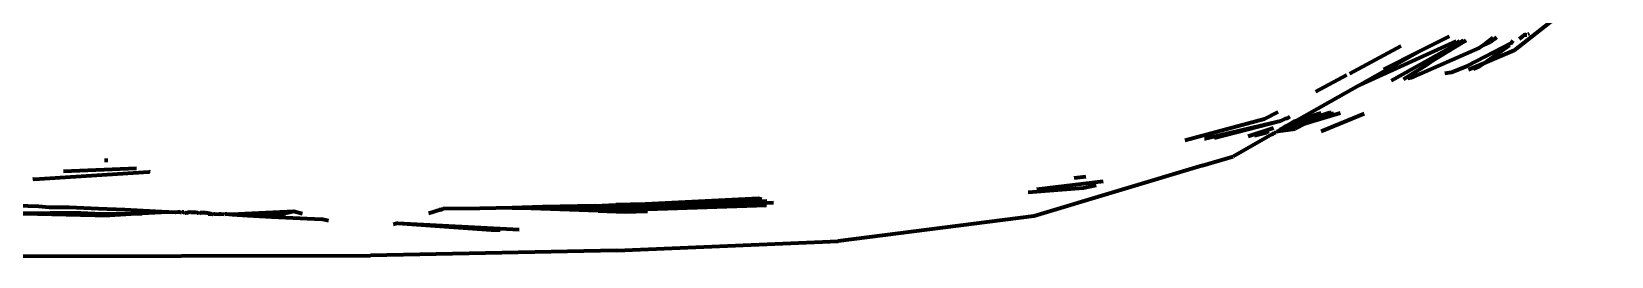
# Model space of a CAD drawing. Header units: millimetres. Extents: x 4307 to 31003, y 2809 to 20009.
# Drawn here: x 6974 to 7041.4, y 8456.5 to 8466.1 of the extents above; entities that cross this region are included whole.
import ezdxf

# ---------------------------------------------------------------- set-up
doc = ezdxf.new("R2010")
doc.units = ezdxf.units.MM
doc.layers.add('ProfileEdges', color=7, linetype='Continuous')

msp = doc.modelspace()

# ---------------------------------------------------------------- linework, layer by layer
at = {"layer": 'ProfileEdges', "lineweight": 211}
for p, q in [((7041.361, 8468.573), (7037.217, 8465.313)), ((7037.732, 8465.995), (7037.644, 8465.966)), ((7037.851, 8466.022), (7037.797, 8465.995)), ((7030.218, 8464.344), (7032.401, 8465.51)), ((7030.657, 8463.857), (7034.744, 8465.714)), ((7034.512, 8465.446), (7031.977, 8464.027)), ((7035.74, 8465.424), (7032.822, 8464.147)), ((7034.444, 8465.912), (7033.171, 8465.271)), ((7035.097, 8465.706), (7033.585, 8464.775)), ((7033.585, 8464.775), (7034.512, 8465.446)), ((7035.037, 8465.74), (7034.512, 8465.446)), ((7034.512, 8465.446), (7034.902, 8465.728)), ((7035.157, 8465.75), (7035.097, 8465.706)), ((7037.092, 8465.629), (7035.229, 8464.664)), ((7035.903, 8465.548), (7035.74, 8465.424)), ((7036.305, 8465.851), (7035.903, 8465.548)), ((7036.197, 8465.677), (7035.903, 8465.548)), ((7037.017, 8465.527), (7035.956, 8464.783)), ((7037.217, 8465.313), (7035.956, 8464.783)), ((7036.465, 8465.865), (7036.197, 8465.677)), ((7037.092, 8465.629), (7037.173, 8465.74)), ((7037.448, 8465.814), (7037.606, 8465.94)), ((7037.644, 8465.966), (7037.606, 8465.94)), ((7037.757, 8465.974), (7037.644, 8465.966)), ((7033.171, 8465.271), (7030.657, 8463.857)), ((7033.171, 8465.271), (7031.653, 8464.512)), ((7032.499, 8464.101), (7033.484, 8464.702)), ((7033.484, 8464.702), (7033.585, 8464.775)), ((7034.545, 8464.393), (7035.229, 8464.664)), ((7035.956, 8464.783), (7035.276, 8464.498)), ((7035.741, 8464.633), (7035.484, 8464.527)), ((7035.956, 8464.783), (7035.741, 8464.633)), ((7028.762, 8463.567), (7030.09, 8464.276)), ((7032.822, 8464.147), (7032.677, 8464.127)), ((7034.256, 8464.352), (7034.545, 8464.393)), ((7030.597, 8463.829), (7027.95, 8462.334)), ((7030.597, 8463.829), (7030.657, 8463.857)), ((7026.582, 8462.404), (7027.159, 8462.711)), ((7027.95, 8462.334), (7028.989, 8462.666)), ((7029.8, 8462.647), (7028.516, 8462.262)), ((7029.352, 8462.658), (7028.967, 8462.46)), ((7028.967, 8462.46), (7029.482, 8462.63)), ((7029.352, 8462.658), (7029.054, 8462.556)), ((7030.829, 8462.621), (7029.067, 8461.891)), ((7029.415, 8462.656), (7029.352, 8462.658)), ((7029.482, 8462.63), (7029.536, 8462.653)), ((7023.192, 8461.499), (7026.582, 8462.404)), ((7027.258, 8462.308), (7024.053, 8461.554)), ((7027.258, 8462.308), (7024.447, 8461.58)), ((7025.878, 8461.671), (7026.957, 8462.016)), ((7027.143, 8461.88), (7027.878, 8461.983)), ((7027.143, 8461.88), (7027.227, 8461.943)), ((7027.275, 8461.954), (7027.227, 8461.943)), ((7027.396, 8462.375), (7027.258, 8462.308)), ((7027.474, 8462.084), (7027.275, 8461.954)), ((7027.528, 8461.986), (7027.275, 8461.954)), ((7027.45, 8462.399), (7027.396, 8462.375)), ((7027.531, 8462.419), (7027.45, 8462.399)), ((7027.54, 8462.103), (7027.474, 8462.084)), ((7027.838, 8462.088), (7027.528, 8461.986)), ((7027.531, 8462.419), (7027.657, 8462.507)), ((7029.054, 8462.556), (7027.54, 8462.103)), ((7027.866, 8462.307), (7027.54, 8462.103)), ((7028.295, 8462.196), (7027.838, 8462.088)), ((7027.866, 8462.307), (7027.95, 8462.334)), ((7028.295, 8462.196), (7027.878, 8461.983)), ((7028.516, 8462.262), (7028.295, 8462.196)), ((7028.688, 8462.368), (7028.516, 8462.262)), ((7028.967, 8462.46), (7028.688, 8462.368)), ((7024.053, 8461.554), (7024.015, 8461.552)), ((7026.899, 8461.756), (7025.235, 8460.806)), ((7026.661, 8461.808), (7026.152, 8461.688)), ((7026.741, 8461.865), (7026.661, 8461.808)), ((7026.899, 8461.756), (7026.938, 8461.765)), ((7026.938, 8461.765), (7026.994, 8461.809)), ((7026.994, 8461.809), (7027.052, 8461.829)), ((7027.052, 8461.829), (7027.093, 8461.866)), ((7027.093, 8461.866), (7027.143, 8461.88)), ((7029.067, 8461.891), (7028.994, 8461.87)), ((6977.276, 8460.631), (6977.135, 8460.624)), ((7023.933, 8460.42), (7025.235, 8460.806)), ((6974.131, 8459.839), (6979.021, 8460.153)), ((6975.391, 8460.169), (6978.491, 8460.298)), ((6979.077, 8460.138), (6979.021, 8460.153)), ((7023.933, 8460.42), (7016.748, 8458.253)), ((7018.468, 8459.893), (7018.954, 8459.946)), ((6974.131, 8459.839), (6974.075, 8459.825)), ((7016.506, 8459.28), (7018.864, 8459.468)), ((7019.692, 8459.729), (7016.871, 8459.394)), ((7018.864, 8459.468), (7019.394, 8459.58)), ((6974.34, 8458.673), (6972.923, 8458.708)), ((6974.785, 8458.632), (6974.34, 8458.673)), ((6975.622, 8458.625), (6974.785, 8458.632)), ((6976.881, 8458.569), (6975.622, 8458.625)), ((6991.435, 8458.535), (6991.557, 8458.573)), ((6993.125, 8458.589), (6991.557, 8458.573)), ((6994.513, 8458.613), (6993.125, 8458.589)), ((6995.797, 8458.658), (6994.513, 8458.613)), ((6994.513, 8458.613), (6999.641, 8458.61)), ((6998.18, 8458.492), (6994.513, 8458.613)), ((6998.052, 8458.702), (6995.797, 8458.658)), ((6998.052, 8458.702), (6998.922, 8458.738)), ((6998.052, 8458.702), (6998.618, 8458.681)), ((6998.18, 8458.492), (7005.349, 8458.726)), ((6998.618, 8458.681), (6999.22, 8458.695)), ((7000.178, 8458.77), (6998.922, 8458.738)), ((6999.22, 8458.695), (6999.267, 8458.695)), ((7000.178, 8458.77), (6999.267, 8458.695)), ((6999.995, 8458.608), (6999.641, 8458.61)), ((7005.367, 8458.904), (6999.995, 8458.608)), ((7005.644, 8458.824), (6999.995, 8458.608)), ((7005.011, 8459.008), (7000.178, 8458.77)), ((7005.148, 8458.968), (7005.011, 8459.008)), ((6973.047, 8458.382), (6974.815, 8458.394)), ((6973.047, 8458.382), (6977.346, 8458.281)), ((6974.815, 8458.394), (6976.118, 8458.395)), ((6976.118, 8458.395), (6977.022, 8458.361)), ((6978.001, 8458.53), (6976.881, 8458.569)), ((6977.022, 8458.361), (6977.103, 8458.359)), ((6977.103, 8458.359), (6978.732, 8458.375)), ((6978.732, 8458.375), (6977.346, 8458.281)), ((6979.831, 8458.425), (6978.001, 8458.53)), ((6979.831, 8458.425), (6978.732, 8458.375)), ((6979.874, 8458.425), (6979.831, 8458.425)), ((6980.159, 8458.414), (6979.874, 8458.425)), ((6980.268, 8458.428), (6980.159, 8458.414)), ((6980.331, 8458.428), (6980.268, 8458.428)), ((6980.426, 8458.399), (6980.331, 8458.428)), ((6980.446, 8458.423), (6980.426, 8458.399)), ((6980.518, 8458.429), (6980.446, 8458.423)), ((6980.554, 8458.392), (6980.518, 8458.429)), ((6980.622, 8458.388), (6980.554, 8458.392)), ((6980.752, 8458.434), (6980.622, 8458.388)), ((6980.779, 8458.431), (6980.752, 8458.434)), ((6980.831, 8458.417), (6980.779, 8458.431)), ((6980.904, 8458.417), (6980.831, 8458.417)), ((6980.95, 8458.412), (6980.904, 8458.417)), ((6981.037, 8458.418), (6980.95, 8458.412)), ((6981.081, 8458.397), (6981.037, 8458.418)), ((6981.081, 8458.397), (6981.145, 8458.394)), ((6981.145, 8458.394), (6981.161, 8458.359)), ((6981.213, 8458.394), (6981.161, 8458.359)), ((6981.254, 8458.394), (6981.213, 8458.394)), ((6981.351, 8458.4), (6981.254, 8458.394)), ((6981.385, 8458.395), (6981.351, 8458.4)), ((6981.437, 8458.395), (6981.385, 8458.395)), ((6981.485, 8458.391), (6981.437, 8458.395)), ((6981.55, 8458.387), (6981.485, 8458.391)), ((6981.548, 8458.337), (6981.55, 8458.387)), ((6981.548, 8458.337), (6981.587, 8458.386)), ((6981.744, 8458.327), (6981.548, 8458.337)), ((6981.55, 8458.387), (6981.587, 8458.386)), ((6981.587, 8458.386), (6981.623, 8458.385)), ((6981.623, 8458.385), (6981.744, 8458.327)), ((6981.744, 8458.327), (6981.778, 8458.359)), ((6981.778, 8458.359), (6981.843, 8458.359)), ((6981.843, 8458.359), (6982.039, 8458.344)), ((6982.11, 8458.345), (6982.039, 8458.344)), ((6982.255, 8458.332), (6982.11, 8458.345)), ((6982.281, 8458.347), (6982.255, 8458.332)), ((6982.335, 8458.348), (6982.281, 8458.347)), ((6982.447, 8458.334), (6982.335, 8458.348)), ((6982.578, 8458.335), (6982.447, 8458.334)), ((6983.115, 8458.358), (6982.578, 8458.335)), ((6982.578, 8458.335), (6983.222, 8458.288)), ((6985.209, 8458.458), (6983.115, 8458.358)), ((6984.791, 8458.358), (6983.115, 8458.358)), ((6983.222, 8458.288), (6984.255, 8458.235)), ((6984.255, 8458.235), (6986.382, 8458.137)), ((6985.209, 8458.458), (6984.791, 8458.358)), ((6985.575, 8458.358), (6985.209, 8458.458)), ((6986.679, 8458.055), (6986.382, 8458.137)), ((6989.634, 8457.967), (6989.434, 8457.904)), ((6989.634, 8457.967), (6994.803, 8457.697)), ((6989.634, 8457.967), (6993.612, 8457.675)), ((6991.435, 8458.535), (6990.939, 8458.378)), ((6991.435, 8458.535), (6991.397, 8458.523)), ((6998.18, 8458.492), (6999.321, 8458.449)), ((6999.321, 8458.449), (7000.283, 8458.474)), ((7016.748, 8458.253), (7008.406, 8457.197)), ((6993.612, 8457.675), (6993.998, 8457.682)), ((6965.402, 8456.545), (6988.471, 8456.581)), ((6998.964, 8456.791), (6988.471, 8456.581)), ((6998.964, 8456.791), (7008.406, 8457.197))]:
    msp.add_line(p, q, dxfattribs=at)

doc.saveas('drawing.dxf')
